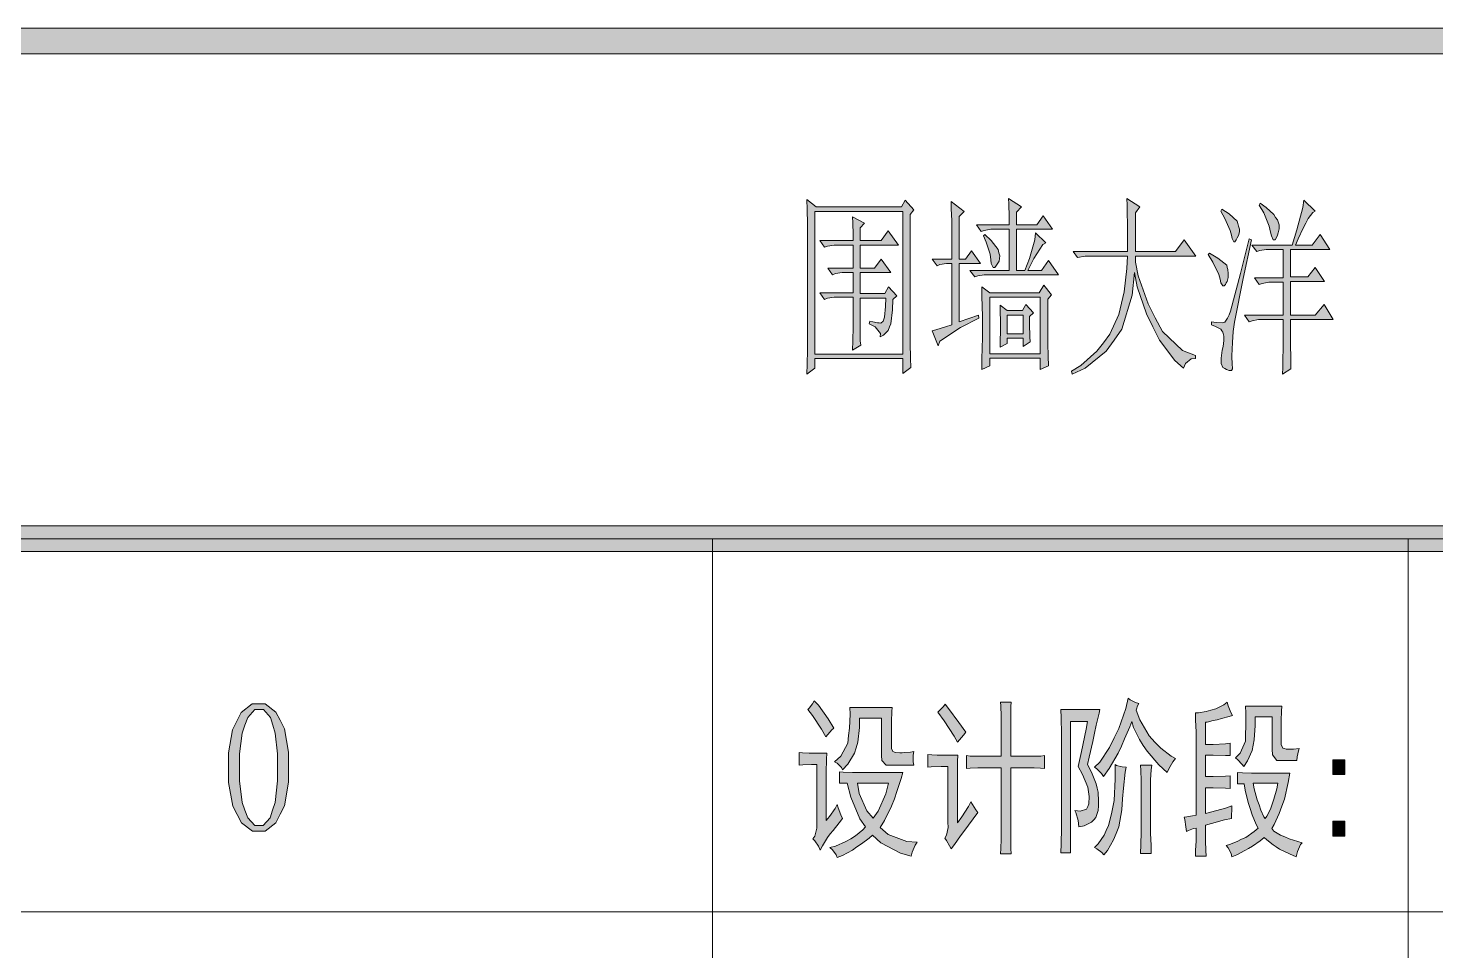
# Model space of a CAD drawing. Header units: millimetres. Extents: x 0 to 414, y 0 to 292.
# Drawn here: x 368.2 to 391.52, y 16.44 to 31.73 of the extents above; entities that cross this region are included whole.
import ezdxf

# ---------------------------------------------------------------- set-up
doc = ezdxf.new("R2010")
doc.units = ezdxf.units.MM

msp = doc.modelspace()

# ---------------------------------------------------------------- hatches: boundary and pattern name
h = msp.add_hatch(color=0)
h.dxf.hatch_style = 2
h.paths.add_polyline_path([(404.237472, 31.732361), (404.237472, 31.309028), (354.957944, 31.309028), (354.957944, 31.732361)])
h = msp.add_hatch(color=0)
h.paths.add_polyline_path([(382.813278, 26.602972), (382.813278, 26.51125), (382.816806, 26.264306), (382.823861, 26.109083), (382.689806, 26.010306), (382.689806, 26.25725), (381.236361, 26.25725), (381.236361, 26.094972), (381.102306, 25.996194), (381.105833, 26.165528), (381.112889, 26.394833), (381.112889, 26.454806), (381.112889, 28.412722), (381.112889, 28.486806), (381.105833, 28.726694), (381.102306, 28.8925), (381.254, 28.769028), (382.672167, 28.769028), (382.732139, 28.881917), (382.876778, 28.719639), (382.813278, 28.645556)])
h.paths.add_polyline_path([(381.236361, 28.694944), (381.236361, 26.331333), (382.689806, 26.331333), (382.689806, 28.694944)])
h = msp.add_hatch(color=0)
h.dxf.hatch_style = 2
h.paths.add_polyline_path([(383.501194, 27.904722), (383.501194, 28.437417), (383.501194, 28.536194), (383.494139, 28.744333), (383.490611, 28.857222), (383.705806, 28.694944), (383.624667, 28.610278), (383.624667, 27.904722), (383.7305, 27.904722), (383.829278, 28.042306), (383.980972, 27.830639), (383.624667, 27.830639), (383.624667, 26.864028), (383.945694, 26.976917), (383.95275, 26.927528), (383.645833, 26.772306), (383.307167, 26.543), (383.275417, 26.468917), (383.180167, 26.715861), (383.236611, 26.729972), (383.398889, 26.779361), (383.501194, 26.814639), (383.501194, 27.830639), (383.472972, 27.830639), (383.416528, 27.830639), (383.307167, 27.813), (383.257778, 27.791833), (383.180167, 27.904722)])
h = msp.add_hatch(color=0)
h.dxf.hatch_style = 2
h.paths.add_polyline_path([(384.453694, 28.472694), (384.453694, 28.603222), (384.450167, 28.821944), (384.443111, 28.906611), (384.658306, 28.772556), (384.577167, 28.684361), (384.577167, 28.472694), (384.908778, 28.472694), (385.014611, 28.620861), (385.173361, 28.398611), (384.577167, 28.398611), (384.577167, 27.71775), (384.711222, 27.71775), (384.788833, 27.915306), (384.877028, 28.22575), (384.891139, 28.338639), (385.060472, 28.176361), (385.011083, 28.144611), (384.862917, 27.915306), (384.764139, 27.71775), (384.986389, 27.71775), (385.102806, 27.880028), (385.272139, 27.643667), (384.097389, 27.643667), (384.037417, 27.643667), (383.931583, 27.626028), (383.882194, 27.608389), (383.801056, 27.71775), (384.453694, 27.71775), (384.453694, 28.398611), (384.203222, 28.398611), (384.146778, 28.398611), (384.037417, 28.380972), (383.991556, 28.363333), (383.910417, 28.472694)])
h = msp.add_hatch(color=0)
h.dxf.hatch_style = 2
h.paths.add_polyline_path([(386.415139, 28.028194), (386.415139, 28.356278), (386.408083, 28.79725), (386.404556, 28.906611), (386.61975, 28.772556), (386.545667, 28.67025), (386.545667, 28.028194), (387.205361, 28.028194), (387.35, 28.22575), (387.544028, 27.954111), (386.545667, 27.954111), (386.545667, 27.855333), (386.591528, 27.626028), (386.753806, 27.163889), (386.87375, 26.931056), (386.990167, 26.70175), (387.321778, 26.387778), (387.536972, 26.306639), (387.536972, 26.25725), (387.469944, 26.250194), (387.371167, 26.172583), (387.339417, 26.0985), (387.194778, 26.221972), (386.940778, 26.560639), (386.831417, 26.779361), (386.725583, 26.994556), (386.573889, 27.446111), (386.528028, 27.682472), (386.489222, 27.305), (386.319889, 26.744083), (386.189361, 26.560639), (386.062361, 26.377194), (385.713111, 26.0985), (385.494389, 25.996194), (385.487333, 26.049111), (385.642556, 26.140833), (385.907139, 26.377194), (386.012972, 26.518306), (386.118806, 26.659417), (386.2705, 26.9875), (386.312833, 27.174472), (386.355167, 27.361444), (386.404556, 27.7495), (386.415139, 27.954111), (385.709583, 27.954111), (385.586111, 27.929417), (385.512028, 28.028194)])
h = msp.add_hatch(color=0)
h.dxf.hatch_style = 2
h.paths.add_polyline_path([(387.974417, 28.73375), (388.094361, 28.652611), (388.228417, 28.532667), (388.239, 28.493861), (388.253111, 28.451528), (388.267222, 28.398611), (388.267222, 28.388028), (388.267222, 28.356278), (388.249583, 28.292778), (388.231944, 28.2575), (388.214306, 28.222222), (388.193139, 28.190472), (388.171972, 28.190472), (388.147278, 28.243389), (388.133167, 28.299833), (388.112, 28.380972), (388.023806, 28.578528), (387.956778, 28.698472)])
h = msp.add_hatch(color=0)
h.dxf.hatch_style = 2
h.paths.add_polyline_path([(389.336139, 28.881917), (389.523111, 28.698472), (389.484306, 28.677306), (389.403167, 28.578528), (389.364361, 28.497389), (389.322028, 28.419778), (389.237361, 28.239861), (389.195028, 28.137556), (389.470194, 28.137556), (389.60425, 28.313944), (389.763, 28.063472), (389.113889, 28.063472), (389.113889, 27.608389), (389.399639, 27.608389), (389.523111, 27.767139), (389.674806, 27.534306), (389.113889, 27.534306), (389.113889, 26.976917), (389.523111, 26.976917), (389.66775, 27.149778), (389.819444, 26.902833), (389.113889, 26.902833), (389.113889, 26.578278), (389.117417, 26.172583), (389.120944, 26.084389), (388.979833, 25.996194), (388.983361, 26.109083), (388.990417, 26.560639), (388.990417, 26.902833), (388.641167, 26.902833), (388.584722, 26.902833), (388.475361, 26.881667), (388.425972, 26.864028), (388.348361, 26.976917), (388.990417, 26.976917), (388.990417, 27.520194), (388.8105, 27.520194), (388.754056, 27.520194), (388.644694, 27.502556), (388.595306, 27.484917), (388.517694, 27.594278), (388.990417, 27.594278), (388.990417, 28.063472), (388.764639, 28.063472), (388.708194, 28.063472), (388.602361, 28.045833), (388.552972, 28.028194), (388.471833, 28.137556), (389.142111, 28.137556), (389.216194, 28.388028), (389.314972, 28.758444)])
h = msp.add_hatch(color=0)
h.dxf.hatch_style = 2
h.paths.add_polyline_path([(388.595306, 28.79725), (388.612944, 28.832528), (388.711722, 28.758444), (388.838722, 28.642028), (388.866944, 28.596167), (388.898694, 28.553833), (388.926917, 28.472694), (388.926917, 28.437417), (388.926917, 28.405667), (388.909278, 28.338639), (388.895167, 28.299833), (388.881056, 28.264556), (388.856361, 28.22575), (388.845778, 28.22575), (388.828139, 28.22575), (388.796389, 28.28925), (388.782278, 28.349222), (388.761111, 28.448), (388.669389, 28.673778)])
h = msp.add_hatch(color=0)
h.dxf.hatch_style = 2
h.paths.add_polyline_path([(382.146528, 26.878139), (382.195917, 26.864028), (382.273528, 26.849917), (382.30175, 26.846389), (382.329972, 26.842861), (382.368778, 26.874611), (382.375833, 26.906361), (382.386417, 26.941639), (382.404056, 27.118028), (382.411111, 27.259139), (381.98425, 27.259139), (381.98425, 26.789944), (381.98425, 26.705278), (381.987778, 26.550056), (381.994833, 26.4795), (381.860778, 26.394833), (381.864306, 26.550056), (381.867833, 26.779361), (381.867833, 26.853444), (381.867833, 27.27325), (381.610306, 27.27325), (381.553861, 27.27325), (381.4445, 27.255611), (381.395111, 27.234444), (381.3175, 27.347333), (381.867833, 27.347333), (381.867833, 27.682472), (381.744361, 27.682472), (381.687917, 27.682472), (381.578556, 27.664833), (381.529167, 27.643667), (381.451556, 27.756556), (381.867833, 27.756556), (381.867833, 28.137556), (381.610306, 28.137556), (381.553861, 28.137556), (381.4445, 28.119917), (381.395111, 28.102278), (381.3175, 28.211639), (381.867833, 28.211639), (381.867833, 28.310417), (381.864306, 28.507972), (381.860778, 28.60675), (382.054806, 28.497389), (381.98425, 28.423306), (381.98425, 28.211639), (382.3335, 28.211639), (382.449917, 28.373917), (382.61925, 28.137556), (381.98425, 28.137556), (381.98425, 27.756556), (382.224139, 27.756556), (382.3335, 27.904722), (382.49225, 27.682472), (381.98425, 27.682472), (381.98425, 27.33675), (382.393472, 27.33675), (382.456972, 27.446111), (382.591028, 27.297944), (382.527528, 27.234444), (382.520472, 27.061583), (382.49225, 26.832278), (382.471083, 26.779361), (382.449917, 26.722917), (382.372306, 26.641778), (382.315861, 26.617083), (382.319389, 26.673528), (382.231194, 26.779361), (382.135944, 26.82875)])
h = msp.add_hatch(color=0)
h.dxf.hatch_style = 2
h.paths.add_polyline_path([(384.026833, 28.28925), (384.051528, 28.313944), (384.153833, 28.215167), (384.27025, 28.063472), (384.284361, 28.010556), (384.298472, 27.957639), (384.287889, 27.869444), (384.266722, 27.837694), (384.242028, 27.802417), (384.213806, 27.767139), (384.203222, 27.767139), (384.185583, 27.767139), (384.157361, 27.830639), (384.150306, 27.890611), (384.136194, 27.985861), (384.072694, 28.183417)])
h = msp.add_hatch(color=0)
h.dxf.hatch_style = 2
h.paths.add_polyline_path([(388.464778, 28.22575), (388.330722, 27.583694), (388.186083, 26.8605), (388.171972, 26.782889), (388.161389, 26.705278), (388.150806, 26.521833), (388.147278, 26.412472), (388.14375, 26.303111), (388.147278, 26.151417), (388.150806, 26.109083), (388.150806, 26.084389), (388.133167, 26.059694), (388.115528, 26.059694), (388.097889, 26.059694), (388.052028, 26.073806), (388.023806, 26.091444), (387.992056, 26.105556), (387.963833, 26.172583), (387.963833, 26.221972), (387.963833, 26.264306), (387.974417, 26.348972), (387.981472, 26.394833), (387.995583, 26.454806), (388.009694, 26.553583), (388.009694, 26.592389), (388.009694, 26.627667), (387.992056, 26.691167), (387.974417, 26.715861), (387.956778, 26.740556), (387.872111, 26.789944), (387.805083, 26.814639), (387.805083, 26.864028), (387.882694, 26.853444), (387.985, 26.846389), (388.002639, 26.853444), (388.023806, 26.856972), (388.069667, 26.924), (388.094361, 26.980444), (388.119056, 27.040417), (388.284861, 27.668361), (388.425972, 28.239861)])
h = msp.add_hatch(color=0)
h.dxf.hatch_style = 2
h.paths.add_polyline_path([(387.769806, 28.0035), (387.910917, 27.922361), (388.059083, 27.805944), (388.066139, 27.767139), (388.073194, 27.731861), (388.08025, 27.668361), (388.08025, 27.643667), (388.08025, 27.601333), (388.066139, 27.534306), (388.0485, 27.509611), (388.034389, 27.484917), (388.013222, 27.460222), (387.992056, 27.460222), (387.960306, 27.513139), (387.946194, 27.569583), (387.925028, 27.650722), (387.82625, 27.855333), (387.748639, 27.978806)])
h = msp.add_hatch(color=0)
h.paths.add_polyline_path([(385.09575, 26.557111), (385.09575, 26.507722), (385.099278, 26.296056), (385.102806, 26.133778), (384.96875, 26.073806), (384.96875, 26.260778), (384.132667, 26.260778), (384.132667, 26.133778), (383.998611, 26.073806), (384.002139, 26.253722), (384.009194, 26.6065), (384.009194, 26.779361), (384.009194, 26.952222), (384.002139, 27.287361), (383.998611, 27.446111), (384.132667, 27.347333), (384.951111, 27.347333), (385.025194, 27.470806), (385.155722, 27.312056), (385.09575, 27.237972)])
h.paths.add_polyline_path([(384.132667, 27.27325), (384.132667, 26.334861), (384.96875, 26.334861), (384.96875, 27.27325)])
h = msp.add_hatch(color=0)
h.paths.add_polyline_path([(384.418417, 27.051), (384.675944, 27.051), (384.728861, 27.149778), (384.855861, 27.015722), (384.792361, 26.952222), (384.792361, 26.82875), (384.795889, 26.617083), (384.799417, 26.532417), (384.686528, 26.458333), (384.686528, 26.592389), (384.418417, 26.592389), (384.418417, 26.507722), (384.302, 26.444222), (384.305528, 26.543), (384.309056, 26.715861), (384.309056, 26.789944), (384.309056, 26.867556), (384.305528, 27.040417), (384.302, 27.139194)])
h.paths.add_polyline_path([(384.418417, 26.976917), (384.418417, 26.666472), (384.686528, 26.666472), (384.686528, 26.976917)])
h = msp.add_hatch(color=0)
h.dxf.hatch_style = 2
h.paths.add_polyline_path([(354.957944, 23.057556), (354.957944, 23.480889), (404.237472, 23.480889), (404.237472, 23.057556)])
h = msp.add_hatch(color=0)
h.paths.add_polyline_path([(372.025333, 18.422056), (371.9195, 18.422056), (371.739583, 18.559639), (371.669028, 18.697222), (371.594944, 18.838333), (371.520861, 19.229917), (371.520861, 19.483917), (371.520861, 19.720278), (371.591417, 20.101278), (371.661972, 20.245917), (371.732528, 20.390556), (371.912444, 20.535194), (372.025333, 20.535194), (372.131167, 20.535194), (372.307556, 20.397611), (372.378111, 20.260028), (372.448667, 20.118917), (372.519222, 19.730861), (372.519222, 19.483917), (372.519222, 19.236972), (372.448667, 18.845389), (372.378111, 18.704278), (372.307556, 18.563167), (372.131167, 18.422056)])
h.paths.add_polyline_path([(372.025333, 20.439944), (371.958306, 20.439944), (371.841889, 20.309417), (371.796028, 20.178889), (371.750167, 20.048361), (371.704306, 19.702639), (371.704306, 19.483917), (371.704306, 19.254611), (371.750167, 18.898306), (371.796028, 18.771306), (371.841889, 18.644306), (371.958306, 18.517306), (372.025333, 18.517306), (372.095889, 18.517306), (372.212306, 18.644306), (372.251111, 18.771306), (372.293444, 18.898306), (372.335778, 19.254611), (372.335778, 19.483917), (372.335778, 19.702639), (372.296972, 20.048361), (372.258167, 20.178889), (372.219361, 20.309417), (372.102944, 20.439944)])
h = msp.add_hatch(color=0)
h.dxf.hatch_style = 2
h.paths.add_polyline_path([(381.225778, 20.584583), (381.292806, 20.5105), (381.455083, 20.284722), (381.550333, 20.1295), (381.515056, 20.101278), (381.448028, 20.027194), (381.416278, 19.984861), (381.345722, 20.111861), (381.194028, 20.337639), (381.116417, 20.439944), (381.141111, 20.461111), (381.194028, 20.531667)])
h = msp.add_hatch(color=0)
h.dxf.hatch_style = 2
h.paths.add_polyline_path([(383.395361, 20.528139), (383.448278, 20.454056), (383.621139, 20.221222), (383.737556, 20.062472), (383.69875, 20.016611), (383.628194, 19.935472), (383.596444, 19.896667), (383.54, 19.998972), (383.377722, 20.249444), (383.271889, 20.394083), (383.300111, 20.422306), (383.363611, 20.489333)])
h = msp.add_hatch(color=0)
h.dxf.hatch_style = 2
h.paths.add_polyline_path([(384.319639, 19.663833), (384.319639, 20.217694), (384.319639, 20.327056), (384.316111, 20.499917), (384.309056, 20.559889), (384.485444, 20.559889), (384.481917, 20.489333), (384.478389, 20.362333), (384.478389, 20.305889), (384.478389, 19.663833), (384.817056, 19.663833), (384.866444, 19.663833), (384.975806, 19.667361), (385.035778, 19.674417), (385.035778, 19.46275), (384.972278, 19.469806), (384.866444, 19.473333), (384.827639, 19.473333), (384.478389, 19.473333), (384.478389, 18.365611), (384.478389, 18.298583), (384.481917, 18.136306), (384.485444, 18.044583), (384.309056, 18.044583), (384.316111, 18.136306), (384.319639, 18.291528), (384.319639, 18.355028), (384.319639, 19.473333), (383.995083, 19.473333), (383.931583, 19.473333), (383.808111, 19.469806), (383.744611, 19.46275), (383.744611, 19.674417), (383.808111, 19.667361), (383.924528, 19.663833), (383.977444, 19.663833)])
h = msp.add_hatch(color=0)
h.dxf.hatch_style = 2
h.paths.add_polyline_path([(386.55625, 20.429361), (386.616222, 20.267083), (386.771444, 20.0025), (386.866694, 19.900194), (386.965472, 19.797889), (387.134806, 19.663833), (387.205361, 19.628556), (387.163028, 19.572111), (387.096, 19.455694), (387.071306, 19.395722), (386.933722, 19.522722), (386.736167, 19.7485), (386.672667, 19.84375), (386.609167, 19.942528), (386.513917, 20.140083), (386.482167, 20.238861), (386.453944, 20.154194), (386.36575, 19.953111), (386.312833, 19.833167), (386.256389, 19.71675), (386.108222, 19.46275), (386.0165, 19.328694), (385.981222, 19.378083), (385.907139, 19.455694), (385.864806, 19.483917), (385.953, 19.568583), (386.115278, 19.808472), (386.189361, 19.967222), (386.266972, 20.125972), (386.383389, 20.454056), (386.422194, 20.626917), (386.457472, 20.598694), (386.545667, 20.556361), (386.598583, 20.538722), (386.580944, 20.499917), (386.559778, 20.443472)])
h = msp.add_hatch(color=0)
h.dxf.hatch_style = 2
h.paths.add_polyline_path([(388.154333, 20.337639), (388.094361, 20.323528), (387.967361, 20.28825), (387.900333, 20.270611), (387.829778, 20.2565), (387.734528, 20.231806), (387.702778, 20.228278), (387.702778, 19.861389), (387.829778, 19.861389), (388.034389, 19.871972), (388.112, 19.882556), (388.112, 19.674417), (388.034389, 19.677944), (387.829778, 19.685), (387.702778, 19.685), (387.702778, 19.328694), (387.829778, 19.328694), (388.034389, 19.33575), (388.112, 19.339278), (388.112, 19.131139), (388.034389, 19.134667), (387.829778, 19.141722), (387.702778, 19.141722), (387.702778, 18.718389), (387.812139, 18.743083), (388.034389, 18.803056), (388.14375, 18.841861), (388.140222, 18.785417), (388.136694, 18.679583), (388.136694, 18.630194), (388.020278, 18.609028), (387.805083, 18.552583), (387.702778, 18.520833), (387.702778, 18.330333), (387.702778, 18.263306), (387.709833, 18.104556), (387.713361, 18.009306), (387.536972, 18.009306), (387.5405, 18.104556), (387.547556, 18.263306), (387.547556, 18.330333), (387.547556, 18.474972), (387.505222, 18.464389), (387.424083, 18.436167), (387.388806, 18.418528), (387.378222, 18.496139), (387.364111, 18.616083), (387.353528, 18.654889), (387.395861, 18.658417), (387.491111, 18.676056), (387.547556, 18.686639), (387.547556, 19.974278), (387.547556, 20.066), (387.5405, 20.270611), (387.536972, 20.3835), (387.586361, 20.3835), (387.716889, 20.404667), (387.7945, 20.429361), (387.875639, 20.450528), (388.009694, 20.517556), (388.062611, 20.559889), (388.08025, 20.499917), (388.126111, 20.387028)])
h = msp.add_hatch(color=0)
h.dxf.hatch_style = 2
h.paths.add_polyline_path([(382.488722, 19.519194), (382.418167, 19.519194), (382.344083, 19.596806), (382.340556, 19.674417), (382.340556, 20.295306), (381.973667, 20.295306), (381.973667, 20.140083), (381.945444, 19.896667), (381.92075, 19.804944), (381.892528, 19.71675), (381.779639, 19.533306), (381.691444, 19.441583), (381.673806, 19.480389), (381.606778, 19.547417), (381.557389, 19.572111), (381.663222, 19.667361), (381.779639, 19.882556), (381.79375, 20.006028), (381.807861, 20.1295), (381.818444, 20.362333), (381.814917, 20.471694), (382.513417, 20.471694), (382.509889, 20.404667), (382.506361, 20.238861), (382.506361, 20.140083), (382.506361, 19.840222), (382.506361, 19.794361), (382.527528, 19.741444), (382.552222, 19.734389), (382.573389, 19.727333), (382.640417, 19.720278), (382.679222, 19.723806), (382.721556, 19.727333), (382.816806, 19.734389), (382.87325, 19.741444), (382.862667, 19.685), (382.862667, 19.572111), (382.87325, 19.519194)])
h = msp.add_hatch(color=0)
h.dxf.hatch_style = 2
h.paths.add_polyline_path([(385.956528, 20.439944), (385.942417, 20.376444), (385.896556, 20.182417), (385.864806, 20.044833), (385.836583, 19.910778), (385.780139, 19.649722), (385.748389, 19.529778), (385.815417, 19.402778), (385.896556, 19.205222), (385.910667, 19.134667), (385.924778, 19.067639), (385.935361, 18.919472), (385.931833, 18.841861), (385.928306, 18.76425), (385.8895, 18.647833), (385.854222, 18.609028), (385.818944, 18.570222), (385.695472, 18.513778), (385.607278, 18.496139), (385.593167, 18.598444), (385.557889, 18.7325), (385.54025, 18.76425), (385.628444, 18.753667), (385.734278, 18.785417), (385.755444, 18.831278), (385.773083, 18.873611), (385.780139, 18.997083), (385.766028, 19.074694), (385.755444, 19.152306), (385.66725, 19.363972), (385.593167, 19.4945), (385.649611, 19.741444), (385.727222, 20.111861), (385.748389, 20.238861), (385.466167, 20.238861), (385.466167, 18.06575), (385.307417, 18.06575), (385.314472, 18.213917), (385.318, 18.474972), (385.318, 18.587861), (385.318, 19.90725), (385.318, 20.03425), (385.314472, 20.298833), (385.307417, 20.439944)])
h = msp.add_hatch(color=0)
h.dxf.hatch_style = 2
h.paths.add_polyline_path([(388.96925, 20.492861), (388.965722, 20.411722), (388.958667, 20.2565), (388.958667, 20.182417), (388.958667, 19.90725), (388.958667, 19.857861), (388.986889, 19.797889), (389.015111, 19.790833), (389.039806, 19.78025), (389.163278, 19.783778), (389.258528, 19.794361), (389.244417, 19.755556), (389.22325, 19.656778), (389.219722, 19.596806), (388.958667, 19.596806), (388.888111, 19.596806), (388.814028, 19.688528), (388.8105, 19.783778), (388.8105, 20.316472), (388.528278, 20.316472), (388.528278, 20.171833), (388.510639, 19.939), (388.493, 19.850806), (388.478889, 19.762611), (388.39775, 19.586222), (388.337778, 19.4945), (388.306028, 19.533306), (388.242528, 19.607389), (388.203722, 19.639139), (388.281333, 19.71675), (388.366, 19.914306), (388.369528, 20.03425), (388.373056, 20.154194), (388.373056, 20.3835), (388.369528, 20.492861)])
h = msp.add_hatch(color=0)
h.dxf.hatch_style = 2
h.paths.add_polyline_path([(381.433917, 19.71675), (381.426861, 19.617972), (381.423333, 19.395722), (381.423333, 19.275778), (381.423333, 18.598444), (381.479778, 18.665472), (381.5715, 18.796), (381.606778, 18.863028), (381.620889, 18.810111), (381.663222, 18.693694), (381.691444, 18.630194), (381.635, 18.563167), (381.536222, 18.436167), (381.490361, 18.376194), (381.4445, 18.316222), (381.363361, 18.182167), (381.324556, 18.108083), (381.296333, 18.171583), (381.232833, 18.263306), (381.201083, 18.298583), (381.232833, 18.340917), (381.268111, 18.471444), (381.268111, 18.552583), (381.268111, 19.529778), (381.179917, 19.529778), (381.035278, 19.522722), (380.975306, 19.519194), (380.975306, 19.727333), (381.028222, 19.723806), (381.141111, 19.71675), (381.201083, 19.71675)])
h = msp.add_hatch(color=0)
h.dxf.hatch_style = 2
h.paths.add_polyline_path([(383.6035, 19.685), (383.599972, 19.579167), (383.596444, 19.356917), (383.596444, 19.2405), (383.596444, 18.563167), (383.667, 18.658417), (383.779889, 18.831278), (383.818694, 18.908889), (383.843389, 18.863028), (383.903361, 18.774833), (383.935111, 18.7325), (383.702278, 18.418528), (383.649361, 18.347972), (383.547056, 18.203333), (383.494139, 18.132778), (383.465917, 18.182167), (383.413, 18.270361), (383.388306, 18.309167), (383.416528, 18.355028), (383.441222, 18.485556), (383.437694, 18.57375), (383.437694, 19.4945), (383.324806, 19.4945), (383.159, 19.490972), (383.106083, 19.483917), (383.106083, 19.695583), (383.169583, 19.688528), (383.261306, 19.685), (383.286, 19.685)])
h = msp.add_hatch(color=0)
h.dxf.hatch_style = 2
h.paths.add_polyline_path([(390.009944, 19.363972), (389.815917, 19.363972), (389.815917, 19.607389), (390.009944, 19.607389)])
h = msp.add_hatch(color=0)
h.paths.add_polyline_path([(381.642056, 19.406306), (381.705556, 19.402778), (381.85725, 19.395722), (381.938389, 19.395722), (382.689806, 19.395722), (382.665111, 19.296944), (382.594556, 19.078222), (382.552222, 18.958278), (382.506361, 18.838333), (382.389944, 18.601972), (382.315861, 18.485556), (382.446389, 18.369139), (382.756833, 18.249194), (382.929694, 18.242139), (382.897944, 18.19275), (382.845028, 18.076333), (382.830917, 18.009306), (382.651, 18.058694), (382.329972, 18.231556), (382.188861, 18.355028), (382.135944, 18.309167), (382.005417, 18.213917), (381.931333, 18.161), (381.85725, 18.108083), (381.694972, 18.019889), (381.606778, 17.988139), (381.589139, 18.030472), (381.529167, 18.115139), (381.483306, 18.153944), (381.575028, 18.175111), (381.747889, 18.249194), (381.829028, 18.298583), (381.910167, 18.347972), (382.030111, 18.44675), (382.072444, 18.496139), (381.980722, 18.626667), (381.832556, 18.9865), (381.772583, 19.219333), (381.642056, 19.219333)])
h.paths.add_polyline_path([(382.199444, 18.640778), (382.280583, 18.753667), (382.411111, 19.042944), (382.456972, 19.219333), (381.938389, 19.219333), (381.970139, 19.046472), (382.097139, 18.757194)])
h = msp.add_hatch(color=0)
h.dxf.hatch_style = 2
h.paths.add_polyline_path([(386.390444, 19.483917), (386.372806, 19.402778), (386.344583, 19.138194), (386.330472, 18.958278), (386.319889, 18.778361), (386.266972, 18.492611), (386.224639, 18.386778), (386.182306, 18.280944), (386.083528, 18.104556), (386.023556, 18.030472), (385.988278, 18.069278), (385.907139, 18.132778), (385.864806, 18.153944), (385.928306, 18.213917), (386.027083, 18.355028), (386.062361, 18.436167), (386.097639, 18.517306), (386.150556, 18.707806), (386.168194, 18.820694), (386.189361, 18.930056), (386.207, 19.286361), (386.207, 19.529778), (386.231694, 19.512139), (386.323417, 19.490972)])
h = msp.add_hatch(color=0)
h.dxf.hatch_style = 2
h.paths.add_polyline_path([(386.813778, 19.519194), (386.806722, 19.441583), (386.796139, 19.275778), (386.796139, 19.184056), (386.796139, 18.443222), (386.796139, 18.386778), (386.803194, 18.19275), (386.806722, 18.055167), (386.630333, 18.055167), (386.633861, 18.203333), (386.640917, 18.404417), (386.640917, 18.453806), (386.640917, 19.184056), (386.640917, 19.261667), (386.633861, 19.431), (386.630333, 19.519194)])
h = msp.add_hatch(color=0)
h.paths.add_polyline_path([(389.103306, 19.385139), (389.075083, 19.229917), (389.011583, 18.95475), (388.96925, 18.834806), (388.926917, 18.718389), (388.84225, 18.531417), (388.803444, 18.464389), (388.838722, 18.425583), (388.948083, 18.355028), (389.018639, 18.326806), (389.089194, 18.295056), (389.233833, 18.249194), (389.307917, 18.231556), (389.279694, 18.199806), (389.230306, 18.083389), (389.209139, 17.998722), (389.09625, 18.044583), (388.930444, 18.122194), (388.877528, 18.161), (388.824611, 18.196278), (388.722306, 18.277417), (388.676444, 18.31975), (388.609417, 18.263306), (388.482417, 18.175111), (388.418917, 18.136306), (388.358944, 18.101028), (388.221361, 18.030472), (388.14375, 17.998722), (388.129639, 18.055167), (388.08025, 18.146889), (388.044972, 18.185694), (388.104944, 18.203333), (388.231944, 18.252722), (388.3025, 18.288), (388.373056, 18.31975), (388.510639, 18.415), (388.577667, 18.474972), (388.545917, 18.531417), (388.478889, 18.693694), (388.443611, 18.796), (388.411861, 18.898306), (388.362472, 19.102917), (388.344833, 19.20875), (388.316611, 19.20875), (388.260167, 19.20875), (388.235472, 19.20875), (388.235472, 19.395722), (388.316611, 19.392194), (388.464778, 19.385139), (388.535333, 19.385139)])
h.paths.add_polyline_path([(388.493, 19.219333), (388.510639, 19.124083), (388.560028, 18.944167), (388.591778, 18.8595), (388.62, 18.771306), (388.672917, 18.658417), (388.694083, 18.630194), (388.722306, 18.669), (388.782278, 18.788944), (388.8105, 18.870083), (388.838722, 18.951222), (388.884583, 19.124083), (388.902222, 19.219333), (388.535333, 19.219333)])
h = msp.add_hatch(color=0)
h.dxf.hatch_style = 2
h.paths.add_polyline_path([(390.009944, 18.340917), (389.815917, 18.340917), (389.815917, 18.587861), (390.009944, 18.587861)])

# ---------------------------------------------------------------- linework, layer by layer
at = {"color": 0, "lineweight": 0}
for points in [[(404.237472, 31.732361), (404.237472, 31.309028), (354.957944, 31.309028), (354.957944, 31.732361)], [(382.813278, 26.602972), (382.813278, 26.51125), (382.816806, 26.264306), (382.823861, 26.109083), (382.689806, 26.010306), (382.689806, 26.25725), (381.236361, 26.25725), (381.236361, 26.094972), (381.102306, 25.996194), (381.105833, 26.165528), (381.112889, 26.394833), (381.112889, 26.454806), (381.112889, 28.412722), (381.112889, 28.486806), (381.105833, 28.726694), (381.102306, 28.8925), (381.254, 28.769028), (382.672167, 28.769028), (382.732139, 28.881917), (382.876778, 28.719639), (382.813278, 28.645556)], [(381.236361, 28.694944), (381.236361, 26.331333), (382.689806, 26.331333), (382.689806, 28.694944)], [(383.501194, 27.904722), (383.501194, 28.437417), (383.501194, 28.536194), (383.494139, 28.744333), (383.490611, 28.857222), (383.705806, 28.694944), (383.624667, 28.610278), (383.624667, 27.904722), (383.7305, 27.904722), (383.829278, 28.042306), (383.980972, 27.830639), (383.624667, 27.830639), (383.624667, 26.864028), (383.945694, 26.976917), (383.95275, 26.927528), (383.645833, 26.772306), (383.307167, 26.543), (383.275417, 26.468917), (383.180167, 26.715861), (383.236611, 26.729972), (383.398889, 26.779361), (383.501194, 26.814639), (383.501194, 27.830639), (383.472972, 27.830639), (383.416528, 27.830639), (383.307167, 27.813), (383.257778, 27.791833), (383.180167, 27.904722)], [(384.453694, 28.472694), (384.453694, 28.603222), (384.450167, 28.821944), (384.443111, 28.906611), (384.658306, 28.772556), (384.577167, 28.684361), (384.577167, 28.472694), (384.908778, 28.472694), (385.014611, 28.620861), (385.173361, 28.398611), (384.577167, 28.398611), (384.577167, 27.71775), (384.711222, 27.71775), (384.788833, 27.915306), (384.877028, 28.22575), (384.891139, 28.338639), (385.060472, 28.176361), (385.011083, 28.144611), (384.862917, 27.915306), (384.764139, 27.71775), (384.986389, 27.71775), (385.102806, 27.880028), (385.272139, 27.643667), (384.097389, 27.643667), (384.037417, 27.643667), (383.931583, 27.626028), (383.882194, 27.608389), (383.801056, 27.71775), (384.453694, 27.71775), (384.453694, 28.398611), (384.203222, 28.398611), (384.146778, 28.398611), (384.037417, 28.380972), (383.991556, 28.363333), (383.910417, 28.472694)], [(386.415139, 28.028194), (386.415139, 28.356278), (386.408083, 28.79725), (386.404556, 28.906611), (386.61975, 28.772556), (386.545667, 28.67025), (386.545667, 28.028194), (387.205361, 28.028194), (387.35, 28.22575), (387.544028, 27.954111), (386.545667, 27.954111), (386.545667, 27.855333), (386.591528, 27.626028), (386.753806, 27.163889), (386.87375, 26.931056), (386.990167, 26.70175), (387.321778, 26.387778), (387.536972, 26.306639), (387.536972, 26.25725), (387.469944, 26.250194), (387.371167, 26.172583), (387.339417, 26.0985), (387.194778, 26.221972), (386.940778, 26.560639), (386.831417, 26.779361), (386.725583, 26.994556), (386.573889, 27.446111), (386.528028, 27.682472), (386.489222, 27.305), (386.319889, 26.744083), (386.189361, 26.560639), (386.062361, 26.377194), (385.713111, 26.0985), (385.494389, 25.996194), (385.487333, 26.049111), (385.642556, 26.140833), (385.907139, 26.377194), (386.012972, 26.518306), (386.118806, 26.659417), (386.2705, 26.9875), (386.312833, 27.174472), (386.355167, 27.361444), (386.404556, 27.7495), (386.415139, 27.954111), (385.709583, 27.954111), (385.586111, 27.929417), (385.512028, 28.028194)], [(387.974417, 28.73375), (388.094361, 28.652611), (388.228417, 28.532667), (388.239, 28.493861), (388.253111, 28.451528), (388.267222, 28.398611), (388.267222, 28.388028), (388.267222, 28.356278), (388.249583, 28.292778), (388.231944, 28.2575), (388.214306, 28.222222), (388.193139, 28.190472), (388.171972, 28.190472), (388.147278, 28.243389), (388.133167, 28.299833), (388.112, 28.380972), (388.023806, 28.578528), (387.956778, 28.698472)], [(389.336139, 28.881917), (389.523111, 28.698472), (389.484306, 28.677306), (389.403167, 28.578528), (389.364361, 28.497389), (389.322028, 28.419778), (389.237361, 28.239861), (389.195028, 28.137556), (389.470194, 28.137556), (389.60425, 28.313944), (389.763, 28.063472), (389.113889, 28.063472), (389.113889, 27.608389), (389.399639, 27.608389), (389.523111, 27.767139), (389.674806, 27.534306), (389.113889, 27.534306), (389.113889, 26.976917), (389.523111, 26.976917), (389.66775, 27.149778), (389.819444, 26.902833), (389.113889, 26.902833), (389.113889, 26.578278), (389.117417, 26.172583), (389.120944, 26.084389), (388.979833, 25.996194), (388.983361, 26.109083), (388.990417, 26.560639), (388.990417, 26.902833), (388.641167, 26.902833), (388.584722, 26.902833), (388.475361, 26.881667), (388.425972, 26.864028), (388.348361, 26.976917), (388.990417, 26.976917), (388.990417, 27.520194), (388.8105, 27.520194), (388.754056, 27.520194), (388.644694, 27.502556), (388.595306, 27.484917), (388.517694, 27.594278), (388.990417, 27.594278), (388.990417, 28.063472), (388.764639, 28.063472), (388.708194, 28.063472), (388.602361, 28.045833), (388.552972, 28.028194), (388.471833, 28.137556), (389.142111, 28.137556), (389.216194, 28.388028), (389.314972, 28.758444)], [(388.595306, 28.79725), (388.612944, 28.832528), (388.711722, 28.758444), (388.838722, 28.642028), (388.866944, 28.596167), (388.898694, 28.553833), (388.926917, 28.472694), (388.926917, 28.437417), (388.926917, 28.405667), (388.909278, 28.338639), (388.895167, 28.299833), (388.881056, 28.264556), (388.856361, 28.22575), (388.845778, 28.22575), (388.828139, 28.22575), (388.796389, 28.28925), (388.782278, 28.349222), (388.761111, 28.448), (388.669389, 28.673778)], [(382.146528, 26.878139), (382.195917, 26.864028), (382.273528, 26.849917), (382.30175, 26.846389), (382.329972, 26.842861), (382.368778, 26.874611), (382.375833, 26.906361), (382.386417, 26.941639), (382.404056, 27.118028), (382.411111, 27.259139), (381.98425, 27.259139), (381.98425, 26.789944), (381.98425, 26.705278), (381.987778, 26.550056), (381.994833, 26.4795), (381.860778, 26.394833), (381.864306, 26.550056), (381.867833, 26.779361), (381.867833, 26.853444), (381.867833, 27.27325), (381.610306, 27.27325), (381.553861, 27.27325), (381.4445, 27.255611), (381.395111, 27.234444), (381.3175, 27.347333), (381.867833, 27.347333), (381.867833, 27.682472), (381.744361, 27.682472), (381.687917, 27.682472), (381.578556, 27.664833), (381.529167, 27.643667), (381.451556, 27.756556), (381.867833, 27.756556), (381.867833, 28.137556), (381.610306, 28.137556), (381.553861, 28.137556), (381.4445, 28.119917), (381.395111, 28.102278), (381.3175, 28.211639), (381.867833, 28.211639), (381.867833, 28.310417), (381.864306, 28.507972), (381.860778, 28.60675), (382.054806, 28.497389), (381.98425, 28.423306), (381.98425, 28.211639), (382.3335, 28.211639), (382.449917, 28.373917), (382.61925, 28.137556), (381.98425, 28.137556), (381.98425, 27.756556), (382.224139, 27.756556), (382.3335, 27.904722), (382.49225, 27.682472), (381.98425, 27.682472), (381.98425, 27.33675), (382.393472, 27.33675), (382.456972, 27.446111), (382.591028, 27.297944), (382.527528, 27.234444), (382.520472, 27.061583), (382.49225, 26.832278), (382.471083, 26.779361), (382.449917, 26.722917), (382.372306, 26.641778), (382.315861, 26.617083), (382.319389, 26.673528), (382.231194, 26.779361), (382.135944, 26.82875)], [(384.026833, 28.28925), (384.051528, 28.313944), (384.153833, 28.215167), (384.27025, 28.063472), (384.284361, 28.010556), (384.298472, 27.957639), (384.287889, 27.869444), (384.266722, 27.837694), (384.242028, 27.802417), (384.213806, 27.767139), (384.203222, 27.767139), (384.185583, 27.767139), (384.157361, 27.830639), (384.150306, 27.890611), (384.136194, 27.985861), (384.072694, 28.183417)], [(388.464778, 28.22575), (388.330722, 27.583694), (388.186083, 26.8605), (388.171972, 26.782889), (388.161389, 26.705278), (388.150806, 26.521833), (388.147278, 26.412472), (388.14375, 26.303111), (388.147278, 26.151417), (388.150806, 26.109083), (388.150806, 26.084389), (388.133167, 26.059694), (388.115528, 26.059694), (388.097889, 26.059694), (388.052028, 26.073806), (388.023806, 26.091444), (387.992056, 26.105556), (387.963833, 26.172583), (387.963833, 26.221972), (387.963833, 26.264306), (387.974417, 26.348972), (387.981472, 26.394833), (387.995583, 26.454806), (388.009694, 26.553583), (388.009694, 26.592389), (388.009694, 26.627667), (387.992056, 26.691167), (387.974417, 26.715861), (387.956778, 26.740556), (387.872111, 26.789944), (387.805083, 26.814639), (387.805083, 26.864028), (387.882694, 26.853444), (387.985, 26.846389), (388.002639, 26.853444), (388.023806, 26.856972), (388.069667, 26.924), (388.094361, 26.980444), (388.119056, 27.040417), (388.284861, 27.668361), (388.425972, 28.239861)], [(387.769806, 28.0035), (387.910917, 27.922361), (388.059083, 27.805944), (388.066139, 27.767139), (388.073194, 27.731861), (388.08025, 27.668361), (388.08025, 27.643667), (388.08025, 27.601333), (388.066139, 27.534306), (388.0485, 27.509611), (388.034389, 27.484917), (388.013222, 27.460222), (387.992056, 27.460222), (387.960306, 27.513139), (387.946194, 27.569583), (387.925028, 27.650722), (387.82625, 27.855333), (387.748639, 27.978806)], [(385.09575, 26.557111), (385.09575, 26.507722), (385.099278, 26.296056), (385.102806, 26.133778), (384.96875, 26.073806), (384.96875, 26.260778), (384.132667, 26.260778), (384.132667, 26.133778), (383.998611, 26.073806), (384.002139, 26.253722), (384.009194, 26.6065), (384.009194, 26.779361), (384.009194, 26.952222), (384.002139, 27.287361), (383.998611, 27.446111), (384.132667, 27.347333), (384.951111, 27.347333), (385.025194, 27.470806), (385.155722, 27.312056), (385.09575, 27.237972)], [(384.132667, 27.27325), (384.132667, 26.334861), (384.96875, 26.334861), (384.96875, 27.27325)], [(384.418417, 27.051), (384.675944, 27.051), (384.728861, 27.149778), (384.855861, 27.015722), (384.792361, 26.952222), (384.792361, 26.82875), (384.795889, 26.617083), (384.799417, 26.532417), (384.686528, 26.458333), (384.686528, 26.592389), (384.418417, 26.592389), (384.418417, 26.507722), (384.302, 26.444222), (384.305528, 26.543), (384.309056, 26.715861), (384.309056, 26.789944), (384.309056, 26.867556), (384.305528, 27.040417), (384.302, 27.139194)], [(384.418417, 26.976917), (384.418417, 26.666472), (384.686528, 26.666472), (384.686528, 26.976917)], [(354.957944, 23.057556), (354.957944, 23.480889), (404.237472, 23.480889), (404.237472, 23.057556)], [(372.025333, 18.422056), (371.9195, 18.422056), (371.739583, 18.559639), (371.669028, 18.697222), (371.594944, 18.838333), (371.520861, 19.229917), (371.520861, 19.483917), (371.520861, 19.720278), (371.591417, 20.101278), (371.661972, 20.245917), (371.732528, 20.390556), (371.912444, 20.535194), (372.025333, 20.535194), (372.131167, 20.535194), (372.307556, 20.397611), (372.378111, 20.260028), (372.448667, 20.118917), (372.519222, 19.730861), (372.519222, 19.483917), (372.519222, 19.236972), (372.448667, 18.845389), (372.378111, 18.704278), (372.307556, 18.563167), (372.131167, 18.422056)], [(381.225778, 20.584583), (381.292806, 20.5105), (381.455083, 20.284722), (381.550333, 20.1295), (381.515056, 20.101278), (381.448028, 20.027194), (381.416278, 19.984861), (381.345722, 20.111861), (381.194028, 20.337639), (381.116417, 20.439944), (381.141111, 20.461111), (381.194028, 20.531667)], [(383.395361, 20.528139), (383.448278, 20.454056), (383.621139, 20.221222), (383.737556, 20.062472), (383.69875, 20.016611), (383.628194, 19.935472), (383.596444, 19.896667), (383.54, 19.998972), (383.377722, 20.249444), (383.271889, 20.394083), (383.300111, 20.422306), (383.363611, 20.489333)], [(384.319639, 19.663833), (384.319639, 20.217694), (384.319639, 20.327056), (384.316111, 20.499917), (384.309056, 20.559889), (384.485444, 20.559889), (384.481917, 20.489333), (384.478389, 20.362333), (384.478389, 20.305889), (384.478389, 19.663833), (384.817056, 19.663833), (384.866444, 19.663833), (384.975806, 19.667361), (385.035778, 19.674417), (385.035778, 19.46275), (384.972278, 19.469806), (384.866444, 19.473333), (384.827639, 19.473333), (384.478389, 19.473333), (384.478389, 18.365611), (384.478389, 18.298583), (384.481917, 18.136306), (384.485444, 18.044583), (384.309056, 18.044583), (384.316111, 18.136306), (384.319639, 18.291528), (384.319639, 18.355028), (384.319639, 19.473333), (383.995083, 19.473333), (383.931583, 19.473333), (383.808111, 19.469806), (383.744611, 19.46275), (383.744611, 19.674417), (383.808111, 19.667361), (383.924528, 19.663833), (383.977444, 19.663833)], [(386.55625, 20.429361), (386.616222, 20.267083), (386.771444, 20.0025), (386.866694, 19.900194), (386.965472, 19.797889), (387.134806, 19.663833), (387.205361, 19.628556), (387.163028, 19.572111), (387.096, 19.455694), (387.071306, 19.395722), (386.933722, 19.522722), (386.736167, 19.7485), (386.672667, 19.84375), (386.609167, 19.942528), (386.513917, 20.140083), (386.482167, 20.238861), (386.453944, 20.154194), (386.36575, 19.953111), (386.312833, 19.833167), (386.256389, 19.71675), (386.108222, 19.46275), (386.0165, 19.328694), (385.981222, 19.378083), (385.907139, 19.455694), (385.864806, 19.483917), (385.953, 19.568583), (386.115278, 19.808472), (386.189361, 19.967222), (386.266972, 20.125972), (386.383389, 20.454056), (386.422194, 20.626917), (386.457472, 20.598694), (386.545667, 20.556361), (386.598583, 20.538722), (386.580944, 20.499917), (386.559778, 20.443472)], [(388.154333, 20.337639), (388.094361, 20.323528), (387.967361, 20.28825), (387.900333, 20.270611), (387.829778, 20.2565), (387.734528, 20.231806), (387.702778, 20.228278), (387.702778, 19.861389), (387.829778, 19.861389), (388.034389, 19.871972), (388.112, 19.882556), (388.112, 19.674417), (388.034389, 19.677944), (387.829778, 19.685), (387.702778, 19.685), (387.702778, 19.328694), (387.829778, 19.328694), (388.034389, 19.33575), (388.112, 19.339278), (388.112, 19.131139), (388.034389, 19.134667), (387.829778, 19.141722), (387.702778, 19.141722), (387.702778, 18.718389), (387.812139, 18.743083), (388.034389, 18.803056), (388.14375, 18.841861), (388.140222, 18.785417), (388.136694, 18.679583), (388.136694, 18.630194), (388.020278, 18.609028), (387.805083, 18.552583), (387.702778, 18.520833), (387.702778, 18.330333), (387.702778, 18.263306), (387.709833, 18.104556), (387.713361, 18.009306), (387.536972, 18.009306), (387.5405, 18.104556), (387.547556, 18.263306), (387.547556, 18.330333), (387.547556, 18.474972), (387.505222, 18.464389), (387.424083, 18.436167), (387.388806, 18.418528), (387.378222, 18.496139), (387.364111, 18.616083), (387.353528, 18.654889), (387.395861, 18.658417), (387.491111, 18.676056), (387.547556, 18.686639), (387.547556, 19.974278), (387.547556, 20.066), (387.5405, 20.270611), (387.536972, 20.3835), (387.586361, 20.3835), (387.716889, 20.404667), (387.7945, 20.429361), (387.875639, 20.450528), (388.009694, 20.517556), (388.062611, 20.559889), (388.08025, 20.499917), (388.126111, 20.387028)], [(372.025333, 20.439944), (371.958306, 20.439944), (371.841889, 20.309417), (371.796028, 20.178889), (371.750167, 20.048361), (371.704306, 19.702639), (371.704306, 19.483917), (371.704306, 19.254611), (371.750167, 18.898306), (371.796028, 18.771306), (371.841889, 18.644306), (371.958306, 18.517306), (372.025333, 18.517306), (372.095889, 18.517306), (372.212306, 18.644306), (372.251111, 18.771306), (372.293444, 18.898306), (372.335778, 19.254611), (372.335778, 19.483917), (372.335778, 19.702639), (372.296972, 20.048361), (372.258167, 20.178889), (372.219361, 20.309417), (372.102944, 20.439944)], [(382.488722, 19.519194), (382.418167, 19.519194), (382.344083, 19.596806), (382.340556, 19.674417), (382.340556, 20.295306), (381.973667, 20.295306), (381.973667, 20.140083), (381.945444, 19.896667), (381.92075, 19.804944), (381.892528, 19.71675), (381.779639, 19.533306), (381.691444, 19.441583), (381.673806, 19.480389), (381.606778, 19.547417), (381.557389, 19.572111), (381.663222, 19.667361), (381.779639, 19.882556), (381.79375, 20.006028), (381.807861, 20.1295), (381.818444, 20.362333), (381.814917, 20.471694), (382.513417, 20.471694), (382.509889, 20.404667), (382.506361, 20.238861), (382.506361, 20.140083), (382.506361, 19.840222), (382.506361, 19.794361), (382.527528, 19.741444), (382.552222, 19.734389), (382.573389, 19.727333), (382.640417, 19.720278), (382.679222, 19.723806), (382.721556, 19.727333), (382.816806, 19.734389), (382.87325, 19.741444), (382.862667, 19.685), (382.862667, 19.572111), (382.87325, 19.519194)], [(385.956528, 20.439944), (385.942417, 20.376444), (385.896556, 20.182417), (385.864806, 20.044833), (385.836583, 19.910778), (385.780139, 19.649722), (385.748389, 19.529778), (385.815417, 19.402778), (385.896556, 19.205222), (385.910667, 19.134667), (385.924778, 19.067639), (385.935361, 18.919472), (385.931833, 18.841861), (385.928306, 18.76425), (385.8895, 18.647833), (385.854222, 18.609028), (385.818944, 18.570222), (385.695472, 18.513778), (385.607278, 18.496139), (385.593167, 18.598444), (385.557889, 18.7325), (385.54025, 18.76425), (385.628444, 18.753667), (385.734278, 18.785417), (385.755444, 18.831278), (385.773083, 18.873611), (385.780139, 18.997083), (385.766028, 19.074694), (385.755444, 19.152306), (385.66725, 19.363972), (385.593167, 19.4945), (385.649611, 19.741444), (385.727222, 20.111861), (385.748389, 20.238861), (385.466167, 20.238861), (385.466167, 18.06575), (385.307417, 18.06575), (385.314472, 18.213917), (385.318, 18.474972), (385.318, 18.587861), (385.318, 19.90725), (385.318, 20.03425), (385.314472, 20.298833), (385.307417, 20.439944)], [(388.96925, 20.492861), (388.965722, 20.411722), (388.958667, 20.2565), (388.958667, 20.182417), (388.958667, 19.90725), (388.958667, 19.857861), (388.986889, 19.797889), (389.015111, 19.790833), (389.039806, 19.78025), (389.163278, 19.783778), (389.258528, 19.794361), (389.244417, 19.755556), (389.22325, 19.656778), (389.219722, 19.596806), (388.958667, 19.596806), (388.888111, 19.596806), (388.814028, 19.688528), (388.8105, 19.783778), (388.8105, 20.316472), (388.528278, 20.316472), (388.528278, 20.171833), (388.510639, 19.939), (388.493, 19.850806), (388.478889, 19.762611), (388.39775, 19.586222), (388.337778, 19.4945), (388.306028, 19.533306), (388.242528, 19.607389), (388.203722, 19.639139), (388.281333, 19.71675), (388.366, 19.914306), (388.369528, 20.03425), (388.373056, 20.154194), (388.373056, 20.3835), (388.369528, 20.492861)], [(381.433917, 19.71675), (381.426861, 19.617972), (381.423333, 19.395722), (381.423333, 19.275778), (381.423333, 18.598444), (381.479778, 18.665472), (381.5715, 18.796), (381.606778, 18.863028), (381.620889, 18.810111), (381.663222, 18.693694), (381.691444, 18.630194), (381.635, 18.563167), (381.536222, 18.436167), (381.490361, 18.376194), (381.4445, 18.316222), (381.363361, 18.182167), (381.324556, 18.108083), (381.296333, 18.171583), (381.232833, 18.263306), (381.201083, 18.298583), (381.232833, 18.340917), (381.268111, 18.471444), (381.268111, 18.552583), (381.268111, 19.529778), (381.179917, 19.529778), (381.035278, 19.522722), (380.975306, 19.519194), (380.975306, 19.727333), (381.028222, 19.723806), (381.141111, 19.71675), (381.201083, 19.71675)], [(383.6035, 19.685), (383.599972, 19.579167), (383.596444, 19.356917), (383.596444, 19.2405), (383.596444, 18.563167), (383.667, 18.658417), (383.779889, 18.831278), (383.818694, 18.908889), (383.843389, 18.863028), (383.903361, 18.774833), (383.935111, 18.7325), (383.702278, 18.418528), (383.649361, 18.347972), (383.547056, 18.203333), (383.494139, 18.132778), (383.465917, 18.182167), (383.413, 18.270361), (383.388306, 18.309167), (383.416528, 18.355028), (383.441222, 18.485556), (383.437694, 18.57375), (383.437694, 19.4945), (383.324806, 19.4945), (383.159, 19.490972), (383.106083, 19.483917), (383.106083, 19.695583), (383.169583, 19.688528), (383.261306, 19.685), (383.286, 19.685)], [(390.009944, 19.363972), (389.815917, 19.363972), (389.815917, 19.607389), (390.009944, 19.607389)], [(381.642056, 19.406306), (381.705556, 19.402778), (381.85725, 19.395722), (381.938389, 19.395722), (382.689806, 19.395722), (382.665111, 19.296944), (382.594556, 19.078222), (382.552222, 18.958278), (382.506361, 18.838333), (382.389944, 18.601972), (382.315861, 18.485556), (382.446389, 18.369139), (382.756833, 18.249194), (382.929694, 18.242139), (382.897944, 18.19275), (382.845028, 18.076333), (382.830917, 18.009306), (382.651, 18.058694), (382.329972, 18.231556), (382.188861, 18.355028), (382.135944, 18.309167), (382.005417, 18.213917), (381.931333, 18.161), (381.85725, 18.108083), (381.694972, 18.019889), (381.606778, 17.988139), (381.589139, 18.030472), (381.529167, 18.115139), (381.483306, 18.153944), (381.575028, 18.175111), (381.747889, 18.249194), (381.829028, 18.298583), (381.910167, 18.347972), (382.030111, 18.44675), (382.072444, 18.496139), (381.980722, 18.626667), (381.832556, 18.9865), (381.772583, 19.219333), (381.642056, 19.219333)], [(386.390444, 19.483917), (386.372806, 19.402778), (386.344583, 19.138194), (386.330472, 18.958278), (386.319889, 18.778361), (386.266972, 18.492611), (386.224639, 18.386778), (386.182306, 18.280944), (386.083528, 18.104556), (386.023556, 18.030472), (385.988278, 18.069278), (385.907139, 18.132778), (385.864806, 18.153944), (385.928306, 18.213917), (386.027083, 18.355028), (386.062361, 18.436167), (386.097639, 18.517306), (386.150556, 18.707806), (386.168194, 18.820694), (386.189361, 18.930056), (386.207, 19.286361), (386.207, 19.529778), (386.231694, 19.512139), (386.323417, 19.490972)], [(386.813778, 19.519194), (386.806722, 19.441583), (386.796139, 19.275778), (386.796139, 19.184056), (386.796139, 18.443222), (386.796139, 18.386778), (386.803194, 18.19275), (386.806722, 18.055167), (386.630333, 18.055167), (386.633861, 18.203333), (386.640917, 18.404417), (386.640917, 18.453806), (386.640917, 19.184056), (386.640917, 19.261667), (386.633861, 19.431), (386.630333, 19.519194)], [(389.103306, 19.385139), (389.075083, 19.229917), (389.011583, 18.95475), (388.96925, 18.834806), (388.926917, 18.718389), (388.84225, 18.531417), (388.803444, 18.464389), (388.838722, 18.425583), (388.948083, 18.355028), (389.018639, 18.326806), (389.089194, 18.295056), (389.233833, 18.249194), (389.307917, 18.231556), (389.279694, 18.199806), (389.230306, 18.083389), (389.209139, 17.998722), (389.09625, 18.044583), (388.930444, 18.122194), (388.877528, 18.161), (388.824611, 18.196278), (388.722306, 18.277417), (388.676444, 18.31975), (388.609417, 18.263306), (388.482417, 18.175111), (388.418917, 18.136306), (388.358944, 18.101028), (388.221361, 18.030472), (388.14375, 17.998722), (388.129639, 18.055167), (388.08025, 18.146889), (388.044972, 18.185694), (388.104944, 18.203333), (388.231944, 18.252722), (388.3025, 18.288), (388.373056, 18.31975), (388.510639, 18.415), (388.577667, 18.474972), (388.545917, 18.531417), (388.478889, 18.693694), (388.443611, 18.796), (388.411861, 18.898306), (388.362472, 19.102917), (388.344833, 19.20875), (388.316611, 19.20875), (388.260167, 19.20875), (388.235472, 19.20875), (388.235472, 19.395722), (388.316611, 19.392194), (388.464778, 19.385139), (388.535333, 19.385139)], [(382.199444, 18.640778), (382.280583, 18.753667), (382.411111, 19.042944), (382.456972, 19.219333), (381.938389, 19.219333), (381.970139, 19.046472), (382.097139, 18.757194)], [(388.493, 19.219333), (388.510639, 19.124083), (388.560028, 18.944167), (388.591778, 18.8595), (388.62, 18.771306), (388.672917, 18.658417), (388.694083, 18.630194), (388.722306, 18.669), (388.782278, 18.788944), (388.8105, 18.870083), (388.838722, 18.951222), (388.884583, 19.124083), (388.902222, 19.219333), (388.535333, 19.219333)], [(390.009944, 18.340917), (389.815917, 18.340917), (389.815917, 18.587861), (390.009944, 18.587861)]]:
    msp.add_lwpolyline(points, close=True, dxfattribs=at)
for points in [[(404.237472, 23.269222), (354.957944, 23.269222)], [(379.5395, 23.269222), (379.5395, 9.846028)], [(391.061222, 23.269222), (391.061222, 9.535583)], [(354.957944, 17.088556), (404.237472, 17.088556)]]:
    msp.add_lwpolyline(points, dxfattribs=at)

doc.saveas('drawing.dxf')
